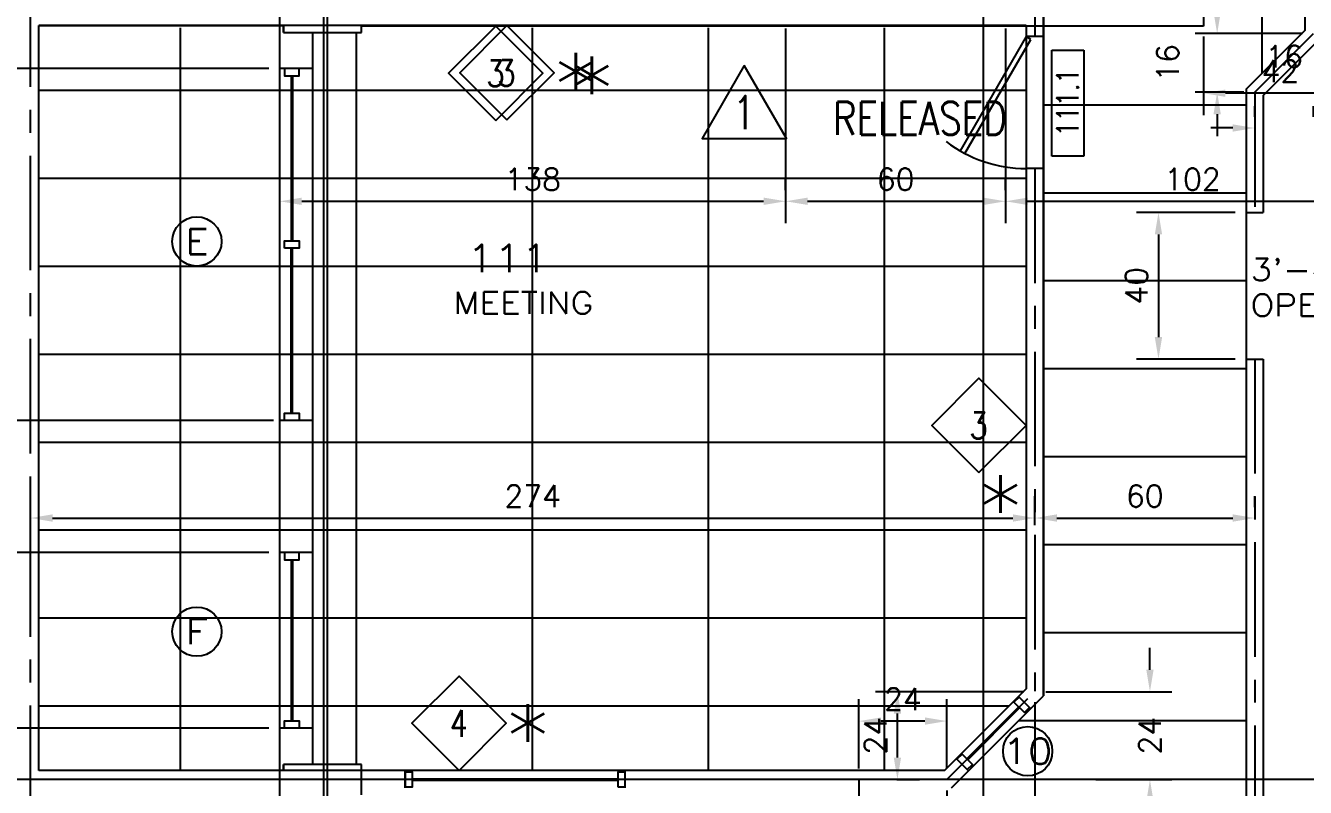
# Model space of a CAD drawing. Extents: x -289 to 2723, y -1587 to 303.
# Drawn here: x 268.6 to 617.7, y -845.9 to -638.1 of the extents above; entities that cross this region are included whole.
import ezdxf
from ezdxf.enums import TextEntityAlignment as Align

# ---------------------------------------------------------------- set-up
doc = ezdxf.new("R2010")
doc.units = 0
doc.header["$MEASUREMENT"] = 0
doc.linetypes.add('Wall Base$0$CENTER', pattern=[2, 1.25, -0.25, 0.25, -0.25])
doc.layers.get('0').update_dxf_attribs({"linetype": 'CONTINUOUS'})
doc.layers.get('DEFPOINTS').update_dxf_attribs({"linetype": 'CONTINUOUS'})
for name, color, linetype in [('Wall Base$0$1_Arch_Plan_Center', 134, 'Wall Base$0$CENTER'), ('Wall Base$0$1_Arch_Plan_Dim', 5, 'CONTINUOUS'), ('Wall Base$0$1_Arch_Plan_Door', 131, 'CONTINUOUS'), ('Wall Base$0$1_Arch_Plan_RoomTag', 9, 'CONTINUOUS'), ('Wall Base$0$1_Arch_Plan_Text1', 4, 'CONTINUOUS'), ('Wall Base$0$1_Arch_Plan_Wall', 7, 'CONTINUOUS'), ('Wall Base$0$1_Arch_Plan_Wall_Annot', 4, 'CONTINUOUS'), ('Wall Base$0$1_Arch_Plan_Wall_ColClad', 7, 'CONTINUOUS'), ('Wall Base$0$1_Arch_Plan_WinSec', 7, 'CONTINUOUS'), ('Wall Base$0$1_Arch_Reflected_Ceiling_Plan_Outline', 3, 'CONTINUOUS'), ('Wall Base$0$1_Arch_Reflected_Ceiling_Plan_Panel', 7, 'CONTINUOUS'), ('Wall Base$0$1_Arch_Reflected_Ceiling_Plan_Wall', 131, 'CONTINUOUS'), ('Wall Base$0$2_Arch_Plan_Dim', 5, 'CONTINUOUS'), ('Wall Base$0$2_Arch_Plan_Text1', 4, 'CONTINUOUS'), ('Wall Base$0$2_Arch_Plan_Wall', 7, 'CONTINUOUS'), ('Wall Base$0$2_Arch_Plan_Wall_Annot', 4, 'CONTINUOUS'), ('Wall Base$0$2_Arch_Plan_Wall_ColClad', 7, 'CONTINUOUS'), ('Wall Base$0$2_Arch_Plan_WinSec', 7, 'CONTINUOUS'), ('Wall Base$0$2_Arch_Reflected_Ceiling_Plan_Wall', 131, 'CONTINUOUS'), ('Wall Base$0$GRID', 131, 'CONTINUOUS'), ('Wall Base$0$TEXT', 4, 'CONTINUOUS')]:
    doc.layers.add(name, color=color, linetype=linetype)
doc.styles.add('Wall Base$0$ROMANS-115', font='romans.shx')
doc.styles.add('Wall Base$0$ROMANS-80', font='romans.shx', dxfattribs={"width": 0.8})
doc.styles.add('Wall Base$0$ROMANS80', font='romans.shx', dxfattribs={"width": 0.8})
doc.dimstyles.new('Wall Base$0$116-ROMANS-115-PS', dxfattribs={"dimscale": 96, "dimtxt": 0.0625, "dimasz": 0.0625, "dimexe": 0.0625, "dimexo": 0.03125, "dimgap": 0.03125, "dimtad": 1, "dimdec": 0, "dimlfac": 25.4, "dimrnd": 0.125, "dimzin": 1, "dimdsep": 46, "dimtxsty": 'Wall Base$0$ROMANS-115', "dimcen": 0.125, "dimclrd": 256, "dimclre": 256, "dimclrt": 256, "dimadec": 0, "dimazin": 0, "dimtfac": 1, "dimtdec": 0, "dimtofl": 0, "dimtmove": 2, "dimatfit": 0, "dimfxl": 1, "dimfrac": 2, "dimtolj": 1, "dimtzin": 0, "dimarcsym": 0})

# ---------------------------------------------------------------- blocks, each defined once
blk = doc.blocks.new('Wall Base$0$Door - Right Hung 36 in.')
blk.add_lwpolyline([(-0.75, -1.3), (0, 0), (-31.18, 18), (-31.93, 16.7)], close=True)
blk.add_arc((0, 0), 36, 142.6899, 180)
blk = doc.blocks.new('*D265')
at = {"layer": 'DEFPOINTS', "color": 0, "transparency": 16777216}
for p in [(543.93, -772.43), (269.93, -777.37), (543.93, -777.37)]:
    blk.add_point(p, dxfattribs=at)
at = {"layer": 'Wall Base$0$1_Arch_Plan_Dim', "lineweight": -2, "transparency": 16777216}
for p, q in [((269.93, -774.37), (269.93, -766.43)), ((543.93, -774.37), (543.93, -766.43)), ((275.93, -772.43), (537.93, -772.43))]:
    blk.add_line(p, q, dxfattribs=at)
at = {"layer": 'Wall Base$0$1_Arch_Plan_Dim', "transparency": 16777216}
for points in [[(275.93, -771.43), (275.93, -773.43), (269.93, -772.43)], [(537.93, -771.43), (537.93, -773.43), (543.93, -772.43)]]:
    blk.add_solid(points, dxfattribs=at)
at = {"layer": 'Wall Base$0$1_Arch_Plan_Dim', "transparency": 16777216, "insert": (406.93, -766.43), "char_height": 6, "attachment_point": 5, "style": 'Wall Base$0$ROMANS-115'}
blk.add_mtext('\\A1;274', dxfattribs=at)
blk = doc.blocks.new('*D266')
at = {"layer": 'DEFPOINTS', "color": 0, "transparency": 16777216}
for p in [(543.93, -772.43), (603.93, -772.43), (603.93, -772.43)]:
    blk.add_point(p, dxfattribs=at)
at = {"layer": 'Wall Base$0$1_Arch_Plan_Dim', "lineweight": -2, "transparency": 16777216}
for p, q in [((543.93, -769.43), (543.93, -766.43)), ((603.93, -769.43), (603.93, -766.43)), ((549.93, -772.43), (597.93, -772.43))]:
    blk.add_line(p, q, dxfattribs=at)
at = {"layer": 'Wall Base$0$1_Arch_Plan_Dim', "transparency": 16777216}
for points in [[(549.93, -771.43), (549.93, -773.43), (543.93, -772.43)], [(597.93, -771.43), (597.93, -773.43), (603.93, -772.43)]]:
    blk.add_solid(points, dxfattribs=at)
at = {"layer": 'Wall Base$0$1_Arch_Plan_Dim', "transparency": 16777216, "insert": (573.93, -766.43), "char_height": 6, "attachment_point": 5, "style": 'Wall Base$0$ROMANS-115'}
blk.add_mtext('\\A1;60', dxfattribs=at)
blk = doc.blocks.new('*D290')
at = {"layer": 'DEFPOINTS', "color": 0, "transparency": 16777216}
for p in [(601.55, -689.06), (577.65, -729.06), (601.55, -729.06)]:
    blk.add_point(p, dxfattribs=at)
at = {"layer": 'Wall Base$0$1_Arch_Plan_Dim', "lineweight": -2, "transparency": 16777216}
for p, q in [((598.55, -689.06), (571.65, -689.06)), ((577.65, -695.06), (577.65, -723.06)), ((598.55, -729.06), (571.65, -729.06))]:
    blk.add_line(p, q, dxfattribs=at)
at = {"layer": 'Wall Base$0$1_Arch_Plan_Dim', "transparency": 16777216}
for points in [[(576.65, -695.06), (578.65, -695.06), (577.65, -689.06)], [(576.65, -723.06), (578.65, -723.06), (577.65, -729.06)]]:
    blk.add_solid(points, dxfattribs=at)
at = {"layer": 'Wall Base$0$1_Arch_Plan_Dim', "transparency": 16777216, "insert": (571.65, -709.06), "char_height": 6, "attachment_point": 5, "rotation": 90, "style": 'Wall Base$0$ROMANS-115'}
blk.add_mtext('\\A1;40', dxfattribs=at)
blk = doc.blocks.new('*D294')
at = {"layer": 'DEFPOINTS', "color": 0, "transparency": 16777216}
for p in [(603.93, -666), (603.93, -666), (619.93, -666)]:
    blk.add_point(p, dxfattribs=at)
at = {"layer": 'Wall Base$0$1_Arch_Plan_Dim', "lineweight": -2, "transparency": 16777216}
for p, q in [((603.93, -663), (603.93, -660)), ((619.93, -663), (619.93, -660)), ((597.93, -666), (591.93, -666)), ((625.93, -666), (631.93, -666))]:
    blk.add_line(p, q, dxfattribs=at)
at = {"layer": 'Wall Base$0$1_Arch_Plan_Dim', "transparency": 16777216}
for points in [[(597.93, -665), (597.93, -667), (603.93, -666)], [(625.93, -665), (625.93, -667), (619.93, -666)]]:
    blk.add_solid(points, dxfattribs=at)
at = {"layer": 'Wall Base$0$1_Arch_Plan_Dim', "transparency": 16777216, "insert": (611.93, -646.5), "char_height": 6, "attachment_point": 5, "style": 'Wall Base$0$ROMANS-115'}
blk.add_mtext('\\A1;16', dxfattribs=at)
blk = doc.blocks.new('*D295')
at = {"layer": 'DEFPOINTS', "color": 0, "transparency": 16777216}
for p in [(593.67, -640.24), (619.93, -640.24), (603.93, -656.24)]:
    blk.add_point(p, dxfattribs=at)
at = {"layer": 'Wall Base$0$1_Arch_Plan_Dim', "lineweight": -2, "transparency": 16777216}
for p, q in [((593.67, -634.24), (593.67, -628.24)), ((616.93, -640.24), (587.67, -640.24)), ((600.93, -656.24), (587.67, -656.24)), ((593.67, -662.24), (593.67, -668.24))]:
    blk.add_line(p, q, dxfattribs=at)
at = {"layer": 'Wall Base$0$1_Arch_Plan_Dim', "transparency": 16777216}
for points in [[(592.67, -634.24), (594.67, -634.24), (593.67, -640.24)], [(592.67, -662.24), (594.67, -662.24), (593.67, -656.24)]]:
    blk.add_solid(points, dxfattribs=at)
at = {"layer": 'Wall Base$0$1_Arch_Plan_Dim', "transparency": 16777216, "insert": (580.17, -648.24), "char_height": 6, "attachment_point": 5, "rotation": 90, "style": 'Wall Base$0$ROMANS-115'}
blk.add_mtext('\\A1;16', dxfattribs=at)
blk = doc.blocks.new('*D299')
at = {"layer": 'DEFPOINTS', "color": 0, "transparency": 16777216}
for p in [(543.93, -819.81), (575.33, -819.81), (557.55, -843.81)]:
    blk.add_point(p, dxfattribs=at)
at = {"layer": 'Wall Base$0$1_Arch_Plan_Dim', "lineweight": -2, "transparency": 16777216}
for p, q in [((575.33, -813.81), (575.33, -807.81)), ((546.93, -819.81), (581.33, -819.81)), ((560.55, -843.81), (581.33, -843.81)), ((575.33, -849.81), (575.33, -855.81))]:
    blk.add_line(p, q, dxfattribs=at)
at = {"layer": 'Wall Base$0$1_Arch_Plan_Dim', "transparency": 16777216}
for points in [[(574.33, -813.81), (576.33, -813.81), (575.33, -819.81)], [(574.33, -849.81), (576.33, -849.81), (575.33, -843.81)]]:
    blk.add_solid(points, dxfattribs=at)
at = {"layer": 'Wall Base$0$1_Arch_Plan_Dim', "transparency": 16777216, "insert": (575.33, -831.81), "char_height": 6, "attachment_point": 5, "rotation": 90, "style": 'Wall Base$0$ROMANS-115'}
blk.add_mtext('\\A1;24', dxfattribs=at)
blk = doc.blocks.new('*D300')
at = {"layer": 'DEFPOINTS', "color": 0, "transparency": 16777216}
for p in [(506.43, -819.81), (543.93, -819.81), (503.25, -843.81)]:
    blk.add_point(p, dxfattribs=at)
at = {"layer": 'Wall Base$0$1_Arch_Plan_Dim', "lineweight": -2, "transparency": 16777216}
for p, q in [((540.93, -819.81), (500.43, -819.81)), ((506.43, -837.81), (506.43, -825.81)), ((506.25, -843.81), (512.43, -843.81))]:
    blk.add_line(p, q, dxfattribs=at)
at = {"layer": 'Wall Base$0$1_Arch_Plan_Dim', "transparency": 16777216}
for points in [[(505.43, -825.81), (507.43, -825.81), (506.43, -819.81)], [(505.43, -837.81), (507.43, -837.81), (506.43, -843.81)]]:
    blk.add_solid(points, dxfattribs=at)
at = {"layer": 'Wall Base$0$1_Arch_Plan_Dim', "transparency": 16777216, "insert": (500.43, -831.81), "char_height": 6, "attachment_point": 5, "rotation": 90, "style": 'Wall Base$0$ROMANS-115'}
blk.add_mtext('\\A1;24', dxfattribs=at)
blk = doc.blocks.new('*D336')
at = {"layer": 'DEFPOINTS', "color": 0, "transparency": 16777216}
for p in [(543.93, -819.68), (603.93, -849.73), (603.93, -876.64)]:
    blk.add_point(p, dxfattribs=at)
at = {"layer": 'Wall Base$0$1_Arch_Plan_Dim', "lineweight": -2, "transparency": 16777216}
for p, q in [((543.93, -822.68), (543.93, -882.64)), ((603.93, -852.73), (603.93, -882.64)), ((549.93, -876.64), (597.93, -876.64))]:
    blk.add_line(p, q, dxfattribs=at)
at = {"layer": 'Wall Base$0$1_Arch_Plan_Dim', "transparency": 16777216}
for points in [[(549.93, -875.64), (549.93, -877.64), (543.93, -876.64)], [(597.93, -875.64), (597.93, -877.64), (603.93, -876.64)]]:
    blk.add_solid(points, dxfattribs=at)
at = {"layer": 'Wall Base$0$1_Arch_Plan_Dim', "transparency": 16777216, "insert": (573.93, -870.64), "char_height": 6, "attachment_point": 5, "style": 'Wall Base$0$ROMANS-115'}
blk.add_mtext('\\A1;60', dxfattribs=at)
blk = doc.blocks.new('*D337')
at = {"layer": 'DEFPOINTS', "color": 0, "transparency": 16777216}
for p in [(519.93, -843.81), (519.93, -876.64), (543.93, -876.64)]:
    blk.add_point(p, dxfattribs=at)
at = {"layer": 'Wall Base$0$1_Arch_Plan_Dim', "lineweight": -2, "transparency": 16777216}
for p, q in [((519.93, -846.81), (519.93, -882.64)), ((543.93, -873.64), (543.93, -870.64)), ((513.93, -876.64), (507.93, -876.64)), ((549.93, -876.64), (555.93, -876.64))]:
    blk.add_line(p, q, dxfattribs=at)
at = {"layer": 'Wall Base$0$1_Arch_Plan_Dim', "transparency": 16777216}
for points in [[(513.93, -875.64), (513.93, -877.64), (519.93, -876.64)], [(549.93, -875.64), (549.93, -877.64), (543.93, -876.64)]]:
    blk.add_solid(points, dxfattribs=at)
at = {"layer": 'Wall Base$0$1_Arch_Plan_Dim', "transparency": 16777216, "insert": (531.93, -876.64), "char_height": 6, "attachment_point": 5, "style": 'Wall Base$0$ROMANS-115'}
blk.add_mtext('\\A1;24', dxfattribs=at)
blk = doc.blocks.new('*D338')
at = {"layer": 'DEFPOINTS', "color": 0, "transparency": 16777216}
for p in [(495.93, -827.84), (495.93, -843.81), (519.93, -843.81)]:
    blk.add_point(p, dxfattribs=at)
at = {"layer": 'Wall Base$0$1_Arch_Plan_Dim', "lineweight": -2, "transparency": 16777216}
for p, q in [((495.93, -840.81), (495.93, -821.84)), ((519.93, -840.81), (519.93, -821.84)), ((513.93, -827.84), (501.93, -827.84))]:
    blk.add_line(p, q, dxfattribs=at)
at = {"layer": 'Wall Base$0$1_Arch_Plan_Dim', "transparency": 16777216}
for points in [[(501.93, -826.84), (501.93, -828.84), (495.93, -827.84)], [(513.93, -826.84), (513.93, -828.84), (519.93, -827.84)]]:
    blk.add_solid(points, dxfattribs=at)
at = {"layer": 'Wall Base$0$1_Arch_Plan_Dim', "transparency": 16777216, "insert": (507.93, -821.84), "char_height": 6, "attachment_point": 5, "style": 'Wall Base$0$ROMANS-115'}
blk.add_mtext('\\A1;24', dxfattribs=at)
blk = doc.blocks.new('*D367')
at = {"layer": 'DEFPOINTS', "color": 0, "transparency": 16777216}
for p in [(475.93, -635.81), (475.93, -686), (337.93, -689.49)]:
    blk.add_point(p, dxfattribs=at)
at = {"layer": 'Wall Base$0$2_Arch_Plan_Dim', "lineweight": -2, "transparency": 16777216}
for p, q in [((475.93, -638.81), (475.93, -692)), ((337.93, -686.49), (337.93, -680)), ((343.93, -686), (469.93, -686))]:
    blk.add_line(p, q, dxfattribs=at)
at = {"layer": 'Wall Base$0$2_Arch_Plan_Dim', "transparency": 16777216}
for points in [[(343.93, -685), (343.93, -687), (337.93, -686)], [(469.93, -685), (469.93, -687), (475.93, -686)]]:
    blk.add_solid(points, dxfattribs=at)
at = {"layer": 'Wall Base$0$2_Arch_Plan_Dim', "transparency": 16777216, "insert": (406.93, -680), "char_height": 6, "attachment_point": 5, "style": 'Wall Base$0$ROMANS-115'}
blk.add_mtext('\\A1;138', dxfattribs=at)
blk = doc.blocks.new('*D368')
at = {"layer": 'DEFPOINTS', "color": 0, "transparency": 16777216}
for p in [(212.99, -635.81), (212.99, -923.81), (337.93, -923.81)]:
    blk.add_point(p, dxfattribs=at)
at = {"layer": 'Wall Base$0$2_Arch_Plan_Dim', "lineweight": -2, "transparency": 16777216}
for p, q in [((215.99, -635.81), (218.99, -635.81)), ((212.99, -641.81), (212.99, -917.81)), ((334.93, -923.81), (206.99, -923.81))]:
    blk.add_line(p, q, dxfattribs=at)
at = {"layer": 'Wall Base$0$2_Arch_Plan_Dim', "transparency": 16777216}
for points in [[(211.99, -641.81), (213.99, -641.81), (212.99, -635.81)], [(211.99, -917.81), (213.99, -917.81), (212.99, -923.81)]]:
    blk.add_solid(points, dxfattribs=at)
at = {"layer": 'Wall Base$0$2_Arch_Plan_Dim', "transparency": 16777216, "insert": (206.99, -779.81), "char_height": 6, "attachment_point": 5, "rotation": 90, "style": 'Wall Base$0$ROMANS-115'}
blk.add_mtext('\\A1;288', dxfattribs=at)
blk = doc.blocks.new('*D389')
at = {"layer": 'DEFPOINTS', "color": 0, "transparency": 16777216}
for p in [(589.93, -638.06), (631.93, -638.18), (589.93, -656.5)]:
    blk.add_point(p, dxfattribs=at)
at = {"layer": 'Wall Base$0$2_Arch_Plan_Dim', "lineweight": -2, "transparency": 16777216}
for p, q in [((589.93, -641.06), (589.93, -662.5)), ((631.93, -641.18), (631.93, -662.5)), ((625.93, -656.5), (595.93, -656.5))]:
    blk.add_line(p, q, dxfattribs=at)
at = {"layer": 'Wall Base$0$2_Arch_Plan_Dim', "transparency": 16777216}
for points in [[(595.93, -655.5), (595.93, -657.5), (589.93, -656.5)], [(625.93, -655.5), (625.93, -657.5), (631.93, -656.5)]]:
    blk.add_solid(points, dxfattribs=at)
at = {"layer": 'Wall Base$0$2_Arch_Plan_Dim', "transparency": 16777216, "insert": (610.93, -650.5), "char_height": 6, "attachment_point": 5, "style": 'Wall Base$0$ROMANS-115'}
blk.add_mtext('\\A1;42', dxfattribs=at)
blk = doc.blocks.new('*D395')
at = {"layer": 'DEFPOINTS', "color": 0, "transparency": 16777216}
for p in [(535.93, -635.81), (475.93, -686), (535.93, -686)]:
    blk.add_point(p, dxfattribs=at)
at = {"layer": 'Wall Base$0$2_Arch_Plan_Dim', "lineweight": -2, "transparency": 16777216}
for p, q in [((535.93, -638.81), (535.93, -692)), ((475.93, -683), (475.93, -680)), ((481.93, -686), (529.93, -686))]:
    blk.add_line(p, q, dxfattribs=at)
at = {"layer": 'Wall Base$0$2_Arch_Plan_Dim', "transparency": 16777216}
for points in [[(481.93, -685), (481.93, -687), (475.93, -686)], [(529.93, -685), (529.93, -687), (535.93, -686)]]:
    blk.add_solid(points, dxfattribs=at)
at = {"layer": 'Wall Base$0$2_Arch_Plan_Dim', "transparency": 16777216, "insert": (505.93, -680), "char_height": 6, "attachment_point": 5, "style": 'Wall Base$0$ROMANS-115'}
blk.add_mtext('\\A1;60', dxfattribs=at)
blk = doc.blocks.new('*D396')
at = {"layer": 'DEFPOINTS', "color": 0, "transparency": 16777216}
for p in [(535.93, -686), (637.93, -686), (637.93, -686)]:
    blk.add_point(p, dxfattribs=at)
at = {"layer": 'Wall Base$0$2_Arch_Plan_Dim', "lineweight": -2, "transparency": 16777216}
for p, q in [((535.93, -683), (535.93, -680)), ((637.93, -683), (637.93, -680)), ((541.93, -686), (631.93, -686))]:
    blk.add_line(p, q, dxfattribs=at)
at = {"layer": 'Wall Base$0$2_Arch_Plan_Dim', "transparency": 16777216}
for points in [[(541.93, -685), (541.93, -687), (535.93, -686)], [(631.93, -685), (631.93, -687), (637.93, -686)]]:
    blk.add_solid(points, dxfattribs=at)
at = {"layer": 'Wall Base$0$2_Arch_Plan_Dim', "transparency": 16777216, "insert": (586.93, -680), "char_height": 6, "attachment_point": 5, "style": 'Wall Base$0$ROMANS-115'}
blk.add_mtext('\\A1;102', dxfattribs=at)
blk = doc.blocks.new('*D419')
at = {"layer": 'DEFPOINTS', "color": 0, "transparency": 16777216}
for p in [(337.93, -649.81), (257.06, -745.81), (339.18, -745.81)]:
    blk.add_point(p, dxfattribs=at)
at = {"layer": 'Wall Base$0$2_Arch_Plan_Dim', "lineweight": -2, "transparency": 16777216}
for p, q in [((334.93, -649.81), (251.06, -649.81)), ((257.06, -655.81), (257.06, -739.81)), ((336.18, -745.81), (251.06, -745.81))]:
    blk.add_line(p, q, dxfattribs=at)
at = {"layer": 'Wall Base$0$2_Arch_Plan_Dim', "transparency": 16777216}
for points in [[(256.06, -655.81), (258.06, -655.81), (257.06, -649.81)], [(256.06, -739.81), (258.06, -739.81), (257.06, -745.81)]]:
    blk.add_solid(points, dxfattribs=at)
at = {"layer": 'Wall Base$0$2_Arch_Plan_Dim', "transparency": 16777216, "insert": (251.06, -697.81), "char_height": 6, "attachment_point": 5, "rotation": 90, "style": 'Wall Base$0$ROMANS-115'}
blk.add_mtext('\\A1;96', dxfattribs=at)
blk = doc.blocks.new('*D421')
at = {"layer": 'DEFPOINTS', "color": 0, "transparency": 16777216}
for p in [(337.93, -781.81), (257.06, -829.81), (337.93, -829.81)]:
    blk.add_point(p, dxfattribs=at)
at = {"layer": 'Wall Base$0$2_Arch_Plan_Dim', "lineweight": -2, "transparency": 16777216}
for p, q in [((334.93, -781.81), (251.06, -781.81)), ((257.06, -787.81), (257.06, -823.81)), ((334.93, -829.81), (251.06, -829.81))]:
    blk.add_line(p, q, dxfattribs=at)
at = {"layer": 'Wall Base$0$2_Arch_Plan_Dim', "transparency": 16777216}
for points in [[(256.06, -787.81), (258.06, -787.81), (257.06, -781.81)], [(256.06, -823.81), (258.06, -823.81), (257.06, -829.81)]]:
    blk.add_solid(points, dxfattribs=at)
at = {"layer": 'Wall Base$0$2_Arch_Plan_Dim', "transparency": 16777216, "insert": (251.06, -805.81), "char_height": 6, "attachment_point": 5, "rotation": 90, "style": 'Wall Base$0$ROMANS-115'}
blk.add_mtext('\\A1;48', dxfattribs=at)
blk = doc.blocks.new('Wall Base$0$Wall Number')
at = {"color": 5}
blk.add_lwpolyline([(-21.45, -21.45), (0, 0), (-21.45, 21.45), (-42.89, 0)], close=True, dxfattribs=at)
at = {"style": 'Wall Base$0$ROMANS80', "width": 0.8}
blk.add_attdef('WALL', text='', height=12, dxfattribs=at).set_placement((-21.62, -0.08), align=Align.MIDDLE)
blk = doc.blocks.new('Wall Base$0$Window')
blk.add_circle((0.4356, 0.3589), 0.0609)
at = {"style": 'Wall Base$0$ROMANS-80', "width": 1.15}
blk.add_attdef('WINDOW', text='', height=0.0625, dxfattribs=at).set_placement((0.4356, 0.3589), align=Align.MIDDLE)
blk = doc.blocks.new('Wall Base$0$DOOR2')
for p, q in [((0, 13.18), (43.28, 13.18)), ((0, 0), (0, 13.18)), ((43.28, 13.18), (43.28, 0)), ((43.28, 0), (0, 0))]:
    blk.add_line(p, q)
at = {"style": 'Wall Base$0$ROMANS80', "width": 0.8}
blk.add_attdef('DOOR', text='', height=9, dxfattribs=at).set_placement((21.91, 6.68), align=Align.MIDDLE)
blk = doc.blocks.new('Wall Base$0$Rev')
blk.add_lwpolyline([(1.2429, 0.2404), (1.0835, -0.0358), (1.4023, -0.0358)], close=True)
at = {"style": 'Wall Base$0$ROMANS-80', "width": 0.8}
blk.add_attdef('REV', text='', height=0.125, dxfattribs=at).set_placement((1.2423, 0.0621), align=Align.MIDDLE)
for p in [(1.5785, -0.0596), (4.4944, -0.0596)]:
    blk.add_attdef('REV', text='', height=0.125, dxfattribs=at).set_placement(p, align=Align.BOTTOM_LEFT)

msp = doc.modelspace()

# ---------------------------------------------------------------- linework, layer by layer
at = {"layer": 'Wall Base$0$1_Arch_Plan_Center', "ltscale": 25}
for p, q in [((269.9294, -1004.8085), (269.9294, -371.8085)), ((543.9294, -533.8085), (543.9294, -641.1835)), ((603.9294, -656.2404), (619.9294, -640.2404)), ((603.9294, -656.2404), (603.9294, -689.0585)), ((543.9294, -677.0585), (543.9294, -819.6835)), ((603.9294, -729.0585), (603.9294, -1030.8247)), ((519.9294, -843.8085), (543.9294, -819.8085)), ((518.9974, -843.8085), (269.9294, -843.8085)), ((495.9294, -843.8085), (495.9294, -849.0585))]:
    msp.add_line(p, q, dxfattribs=at)
at = {"layer": 'Wall Base$0$1_Arch_Plan_Wall'}
for p, q in [((617.5544, -466.8247), (617.5544, -639.4335)), ((546.3044, -531.5585), (546.3044, -641.1835)), ((541.5544, -638.0585), (272.1794, -638.0585)), ((272.1794, -841.3085), (272.1794, -638.0585)), ((541.5544, -638.0585), (541.5544, -641.0585)), ((546.3044, -641.0585), (541.5544, -641.0585)), ((601.5544, -655.4335), (617.5544, -639.4335)), ((606.1794, -657.1724), (622.3044, -641.0474)), ((601.5544, -655.4335), (601.5544, -689.0585)), ((606.1794, -657.1724), (606.1794, -689.0585)), ((546.3044, -677.0585), (541.5544, -677.0585)), ((541.5544, -677.1835), (541.5544, -819.0015)), ((546.3044, -677.0585), (546.3044, -820.969)), ((601.5544, -689.0585), (606.1794, -689.0585)), ((601.5544, -729.0585), (601.5544, -1031.8085)), ((601.5544, -729.0585), (606.1794, -729.0585)), ((606.1794, -729.0585), (606.1794, -1029.8927)), ((519.2474, -841.3085), (541.5544, -819.0015)), ((521.2149, -846.0585), (546.3044, -820.969)), ((539.4664, -821.0894), (542.8252, -824.4482)), ((519.2474, -841.3085), (272.1794, -841.3085)), ((372.123, -846.0585), (372.123, -841.3085)), ((432.123, -846.0585), (432.123, -841.3085)), ((522.4959, -838.06), (525.8546, -841.4187))]:
    msp.add_line(p, q, dxfattribs=at)
at = {"layer": 'Wall Base$0$1_Arch_Plan_Wall_ColClad'}
for p, q in [((338.9294, -639.9335), (338.9294, -638.0585)), ((360.1794, -639.9335), (360.1794, -638.0585)), ((338.9294, -639.9335), (360.1794, -639.9335)), ((360.1794, -839.6835), (338.9294, -839.6835)), ((338.9294, -841.3085), (338.9294, -839.6835)), ((360.1794, -841.3085), (360.1794, -839.6835))]:
    msp.add_line(p, q, dxfattribs=at)
at = {"layer": 'Wall Base$0$1_Arch_Plan_WinSec'}
for p, q in [((525.3685, -838.1042), (539.5106, -823.962)), ((525.6337, -838.3693), (539.7758, -824.2272)), ((374.123, -843.621), (430.123, -843.621)), ((374.123, -843.996), (430.123, -843.996))]:
    msp.add_line(p, q, dxfattribs=at)
for points in [[(541.0574, -825.5088), (542.4716, -824.0946), (539.6432, -821.2662), (538.229, -822.6804)], [(525.5011, -841.0652), (526.9153, -839.651), (524.0869, -836.8225), (522.6726, -838.2368)], [(372.123, -845.8085), (374.123, -845.8085), (374.123, -841.8085), (372.123, -841.8085)], [(430.123, -845.8085), (432.123, -845.8085), (432.123, -841.8085), (430.123, -841.8085)]]:
    msp.add_lwpolyline(points, close=True, dxfattribs=at)
at = {"layer": 'Wall Base$0$1_Arch_Reflected_Ceiling_Plan_Outline'}
for p, q in [((617.5544, -467.746), (617.5544, -639.4335)), ((546.3044, -820.969), (546.3044, -531.5585)), ((272.1794, -638.0585), (338.9294, -638.0585)), ((272.1794, -841.3085), (272.1794, -638.0585)), ((338.9294, -638.0585), (338.9294, -639.9335)), ((360.1794, -639.9335), (360.1794, -638.0585)), ((360.1794, -638.0585), (541.5544, -638.0585)), ((541.5544, -638.0585), (541.5544, -819.0015)), ((338.9294, -639.9335), (360.1794, -639.9335)), ((617.5544, -639.4335), (601.5544, -655.4335)), ((601.5544, -655.4335), (601.5544, -1031.8085)), ((541.5544, -819.0015), (519.2474, -841.3085)), ((521.2149, -846.0585), (546.3044, -820.969)), ((338.9294, -841.3085), (272.1794, -841.3085)), ((360.1794, -839.6835), (338.9294, -839.6835)), ((338.9294, -839.6835), (338.9294, -841.3085)), ((360.1794, -841.3085), (360.1794, -839.6835)), ((519.2474, -841.3085), (360.1794, -841.3085))]:
    msp.add_line(p, q, dxfattribs=at)
at = {"layer": 'Wall Base$0$1_Arch_Reflected_Ceiling_Plan_Panel'}
for p, q in [((605.9294, -651.0585), (605.9294, -326.0585)), ((310.8669, -841.3085), (310.8669, -638.6259)), ((406.8669, -841.3085), (406.8669, -638.6259)), ((454.8669, -841.3085), (454.8669, -638.6259)), ((502.8669, -841.3085), (502.8669, -638.6259)), ((358.8669, -839.6835), (358.8669, -639.9335)), ((272.1794, -655.6835), (541.5544, -655.6835)), ((601.5544, -659.746), (546.3044, -659.746)), ((272.1794, -679.6835), (541.5544, -679.6835)), ((601.5544, -683.746), (546.3044, -683.746)), ((601.5544, -689.0585), (601.5544, -749.0585)), ((272.1794, -703.6835), (541.5544, -703.6835)), ((601.5544, -707.746), (546.3044, -707.746)), ((272.1794, -727.6835), (541.5544, -727.6835)), ((601.5544, -731.746), (546.3044, -731.746)), ((272.1794, -751.6835), (541.5544, -751.6835)), ((601.5544, -755.746), (546.3044, -755.746)), ((272.1794, -775.6835), (541.5544, -775.6835)), ((601.5544, -779.746), (546.3044, -779.746)), ((272.1794, -799.6835), (541.5544, -799.6835)), ((601.5544, -803.746), (546.3044, -803.746)), ((272.1794, -823.6835), (536.8724, -823.6835)), ((601.5544, -827.746), (539.5274, -827.746))]:
    msp.add_line(p, q, dxfattribs=at)
at = {"layer": 'Wall Base$0$1_Arch_Reflected_Ceiling_Plan_Wall'}
for p, q in [((617.5544, -466.8247), (617.5544, -639.4335)), ((546.3044, -531.5585), (546.3044, -641.1835)), ((272.1794, -841.3085), (272.1794, -638.0585)), ((338.9294, -638.0585), (272.1794, -638.0585)), ((541.5544, -638.0585), (360.1794, -638.0585)), ((541.5544, -638.0585), (541.5544, -819.0015)), ((546.3044, -641.1835), (546.3044, -820.969)), ((601.5544, -655.4335), (617.5544, -639.4335)), ((606.1794, -657.1724), (622.3044, -641.0474)), ((601.5544, -655.4335), (601.5544, -689.0585)), ((606.1794, -657.1724), (606.1794, -689.0585)), ((601.5544, -689.0585), (606.1794, -689.0585)), ((601.5544, -729.0585), (601.5544, -1031.8085)), ((601.5544, -729.0585), (606.1794, -729.0585)), ((606.1794, -729.0585), (606.1794, -1029.8927)), ((519.2474, -841.3085), (541.5544, -819.0015)), ((521.2149, -846.0585), (546.3044, -820.969)), ((338.9294, -841.3085), (272.1794, -841.3085)), ((519.2474, -841.3085), (360.1794, -841.3085))]:
    msp.add_line(p, q, dxfattribs=at)
at = {"layer": 'Wall Base$0$2_Arch_Plan_Wall'}
for p, q in [((337.9294, -1067.8085), (337.9294, 12.1915)), ((589.9294, -638.1835), (360.1794, -638.1835)), ((346.9294, -839.6835), (346.9294, -639.9335)), ((346.9294, -649.8085), (337.9294, -649.8085)), ((346.9294, -745.8085), (337.9294, -745.8085)), ((346.9294, -781.8085), (337.9294, -781.8085)), ((346.9294, -829.8085), (337.9294, -829.8085))]:
    msp.add_line(p, q, dxfattribs=at)
at = {"layer": 'Wall Base$0$2_Arch_Plan_Wall_ColClad'}
for p, q in [((360.1794, -639.9335), (360.1794, -638.1835)), ((346.9294, -639.9335), (360.1794, -639.9335)), ((360.1794, -839.6835), (346.9294, -839.6835)), ((360.1794, -847.9335), (360.1794, -839.6835))]:
    msp.add_line(p, q, dxfattribs=at)
at = {"layer": 'Wall Base$0$2_Arch_Plan_WinSec'}
for p, q in [((340.9919, -651.8085), (340.9919, -696.8085)), ((341.3669, -651.8085), (341.3669, -696.8085)), ((340.9919, -743.8085), (340.9919, -698.8085)), ((341.3669, -743.8085), (341.3669, -698.8085)), ((340.9919, -783.8085), (340.9919, -827.8085)), ((341.3669, -783.8085), (341.3669, -827.8085))]:
    msp.add_line(p, q, dxfattribs=at)
for points in [[(339.1794, -649.8085), (339.1794, -651.8085), (343.1794, -651.8085), (343.1794, -649.8085)], [(339.1794, -649.8085), (339.1794, -651.8085), (343.1794, -651.8085), (343.1794, -649.8085)], [(339.1794, -698.8085), (339.1794, -696.8085), (343.1794, -696.8085), (343.1794, -698.8085)], [(339.1794, -698.8085), (339.1794, -696.8085), (343.1794, -696.8085), (343.1794, -698.8085)], [(339.1794, -745.8085), (339.1794, -743.8085), (343.1794, -743.8085), (343.1794, -745.8085)], [(339.1794, -745.8085), (339.1794, -743.8085), (343.1794, -743.8085), (343.1794, -745.8085)], [(339.1794, -781.8085), (339.1794, -783.8085), (343.1794, -783.8085), (343.1794, -781.8085)], [(339.1794, -781.8085), (339.1794, -783.8085), (343.1794, -783.8085), (343.1794, -781.8085)], [(339.1794, -829.8085), (339.1794, -827.8085), (343.1794, -827.8085), (343.1794, -829.8085)]]:
    msp.add_lwpolyline(points, close=True, dxfattribs=at)
at = {"layer": 'Wall Base$0$2_Arch_Reflected_Ceiling_Plan_Wall'}
for p, q in [((337.9294, -1067.8085), (337.9294, 12.1915)), ((589.9294, -633.4335), (589.9294, -638.1835)), ((589.9294, -638.1835), (360.1794, -638.1835)), ((346.9294, -839.6835), (346.9294, -639.9335))]:
    msp.add_line(p, q, dxfattribs=at)
at = {"layer": 'Wall Base$0$GRID'}
for p, q in [((337.9294, -1175.8085), (337.9294, 252.7076)), ((337.9294, -1163.8085), (337.9294, 252.7076)), ((349.9294, -1163.8085), (349.9294, 252.7076)), ((350.9294, -1175.8085), (350.9294, 252.7076)), ((529.9294, -1175.8085), (529.9294, 252.7076)), ((529.9294, -1175.8085), (529.9294, 252.7076)), ((2723.2663, -843.8085), (-270.2703, -843.8085))]:
    msp.add_line(p, q, dxfattribs=at)

# ---------------------------------------------------------------- block references
at = {"layer": 'Wall Base$0$1_Arch_Plan_Door', "rotation": 90}
msp.add_blockref('Wall Base$0$Door - Right Hung 36 in.', (541.5544, -641.0585), dxfattribs=at)
at = {"layer": 'Wall Base$0$1_Arch_Plan_Text1', "xscale": 0.667919999863443, "yscale": 0.667919999863443, "zscale": 0.667919999863443, "rotation": 90}
msp.add_blockref('Wall Base$0$DOOR2', (557.3181, -673.6804), dxfattribs=at).add_auto_attribs({'DOOR': '111.1'})
at = {"layer": 'Wall Base$0$1_Arch_Plan_Text1', "xscale": 110.3999999774585, "yscale": 110.3999999774585, "zscale": 110.3999999774585}
msp.add_blockref('Wall Base$0$Window', (493.8814, -875.6949), dxfattribs=at).add_auto_attribs({'WINDOW': '10'})
at = {"layer": 'Wall Base$0$1_Arch_Plan_Wall_Annot', "xscale": 0.5999999998775251, "yscale": 0.5999999998775251, "zscale": 0.5999999998775251}
for p, values in [((412.7551, -650.9266), {'WALL': '3'}), ((541.5544, -747.1364), {'WALL': '3'}), ((399.7068, -828.4403), {'WALL': '4'})]:
    msp.add_blockref('Wall Base$0$Wall Number', p, dxfattribs=at).add_auto_attribs(values)
at = {"layer": 'Wall Base$0$2_Arch_Plan_Text1', "xscale": 110.3999999774618, "yscale": 110.3999999774618, "zscale": 110.3999999774618}
for p, values in [((267.202, -736.5771), {'WINDOW': 'E'}), ((267.202, -843.0521), {'WINDOW': 'F'})]:
    msp.add_blockref('Wall Base$0$Window', p, dxfattribs=at).add_auto_attribs(values)
at = {"layer": 'Wall Base$0$2_Arch_Plan_Wall_Annot', "xscale": 0.5999999998741995, "yscale": 0.5999999998741995, "zscale": 0.5999999998741995}
msp.add_blockref('Wall Base$0$Wall Number', (409.7253, -651.0516), dxfattribs=at).add_auto_attribs({'WALL': '3'})
at = {"layer": 'Wall Base$0$TEXT'}
ref = msp.add_blockref('Wall Base$0$Rev', (375.1657, -666.2643), dxfattribs=dict(at, xscale=71.99999998529913, yscale=71.99999998529913, zscale=71.99999998529913))
ref.add_attrib('REV', '1', dxfattribs={"layer": '0', "height": 9, "style": 'Wall Base$0$ROMANS-80', "width": 0.8}).set_placement((464.6137, -661.7967), align=Align.MIDDLE)
ref.add_attrib('REV', 'RELEASED', dxfattribs={"layer": '0', "height": 9, "style": 'Wall Base$0$ROMANS-80', "width": 0.8}).set_placement((488.8171, -670.5565), align=Align.BOTTOM_LEFT)
ref.add_attrib('REV', '00/00/00', dxfattribs={"layer": '0', "height": 9, "style": 'Wall Base$0$ROMANS-80', "width": 0.8}).set_placement((698.7639, -670.5565), align=Align.BOTTOM_LEFT)

# ---------------------------------------------------------------- texts
at = {"layer": 'Wall Base$0$1_Arch_Plan_RoomTag', "style": 'Wall Base$0$ROMANS-115', "width": 1.15}
for s, height, p in [('111', 7.5, (389.0005, -705.3365)), ('MEETING', 6, (385.3198, -716.7333))]:
    msp.add_text(s, height=height, dxfattribs=at).set_placement(p)
at = {"layer": 'Wall Base$0$1_Arch_Plan_Text1', "style": 'Wall Base$0$ROMANS-115', "width": 1.15}
for s, p in [('3\'-4"x7\'-2"', (602.7545, -707.6546)), ('OPENING', (602.7545, -717.3689))]:
    msp.add_text(s, height=6, dxfattribs=at).set_placement(p)
at = {"layer": 'Wall Base$0$1_Arch_Plan_Wall_Annot', "style": 'Wall Base$0$ROMANS-115', "width": 1.15}
for p in [(415.9617, -664.485), (527.4384, -778.7674), (398.5069, -841.2327)]:
    msp.add_text('*', height=18, dxfattribs=at).set_placement(p)
at = {"layer": 'Wall Base$0$2_Arch_Plan_Wall_Annot', "style": 'Wall Base$0$ROMANS-115', "width": 1.15}
msp.add_text('*', height=18, dxfattribs=at).set_placement((411.5765, -663.4532))

# ---------------------------------------------------------------- dimensions: what is measured, and where the dimension line sits
at = {"layer": 'Wall Base$0$1_Arch_Plan_Dim'}
for base, p1, p2, picture, middle in [((593.6709, -640.2404), (603.9294, -656.2404), (619.9294, -640.2404), '*D295', (580.1709, -648.2404)), ((577.6503, -729.0585), (601.5544, -689.0585), (601.5544, -729.0585), '*D290', (571.6503, -709.0585)), ((506.4338, -819.8085), (503.249, -843.8085), (543.9294, -819.8085), '*D300', (500.4338, -831.8085))]:
    dim = msp.add_linear_dim(base=base, p1=p1, p2=p2, angle=90, dimstyle='Wall Base$0$116-ROMANS-115-PS', override={"dimdec": 0, "dimlfac": -192, "dimrnd": 0, "dimpost": '\\X', "dimtdec": 6}, dxfattribs=at)
    dim.commit()
    dim.dimension.update_dxf_attribs({"geometry": picture, "text_midpoint": middle})
for base, p1, p2, picture, middle in [((603.9294, -665.9962), (619.9294, -665.9962), (603.9294, -665.9962), '*D294', (611.9294, -646.4962)), ((543.9294, -772.4312), (269.9294, -777.3691), (543.9294, -777.3691), '*D265', (406.9294, -766.4312)), ((603.9294, -772.4312), (543.9294, -772.4312), (603.9294, -772.4312), '*D266', (573.9294, -766.4312)), ((495.9294, -827.8355), (519.9294, -843.8085), (495.9294, -843.8085), '*D338', (507.9294, -821.8355)), ((603.9294, -876.6411), (543.9294, -819.6835), (603.9294, -849.7293), '*D336', (573.9294, -870.6411))]:
    dim = msp.add_linear_dim(base=base, p1=p1, p2=p2, dimstyle='Wall Base$0$116-ROMANS-115-PS', override={"dimdec": 0, "dimlfac": -192, "dimrnd": 0, "dimpost": '\\X', "dimtdec": 6}, dxfattribs=at)
    dim.commit()
    dim.dimension.update_dxf_attribs({"geometry": picture, "text_midpoint": middle})
dim = msp.add_linear_dim(base=(575.3263, -819.8085), p1=(557.5464, -843.8085), p2=(543.9294, -819.8085), angle=90, dimstyle='Wall Base$0$116-ROMANS-115-PS', override={"dimdec": 0, "dimlfac": -192, "dimrnd": 0, "dimpost": '\\X', "dimtdec": 6}, dxfattribs=at)
dim.commit()
dim.dimension.update_dxf_attribs({"geometry": '*D299', "text_midpoint": (575.3263, -831.8085), "dimtype": 160})
dim = msp.add_linear_dim(base=(519.9294, -876.6411), p1=(543.9294, -876.6411), p2=(519.9294, -843.8085), dimstyle='Wall Base$0$116-ROMANS-115-PS', override={"dimdec": 0, "dimlfac": -192, "dimrnd": 0, "dimpost": '\\X', "dimtdec": 6}, dxfattribs=at)
dim.commit()
dim.dimension.update_dxf_attribs({"geometry": '*D337', "text_midpoint": (531.9294, -876.6411), "dimtype": 160})
at = {"layer": 'Wall Base$0$2_Arch_Plan_Dim'}
for base, p1, p2, picture, middle in [((212.9917, -923.8085), (212.9917, -635.8085), (337.9294, -923.8085), '*D368', (206.9917, -779.8085)), ((257.0617, -745.8085), (337.9294, -649.8085), (339.1794, -745.8085), '*D419', (251.0617, -697.8085)), ((257.0617, -829.8085), (337.9294, -781.8085), (337.9294, -829.8085), '*D421', (251.0617, -805.8085))]:
    dim = msp.add_linear_dim(base=base, p1=p1, p2=p2, angle=90, dimstyle='Wall Base$0$116-ROMANS-115-PS', override={"dimdec": 0, "dimlfac": -192, "dimrnd": 0, "dimpost": '\\X', "dimtdec": 6}, dxfattribs=at)
    dim.commit()
    dim.dimension.update_dxf_attribs({"geometry": picture, "text_midpoint": middle})
for base, p1, p2, picture, middle in [((475.9294, -685.9968), (337.9294, -689.4898), (475.9294, -635.8085), '*D367', (406.9294, -679.9968)), ((535.9294, -685.9968), (475.9294, -685.9968), (535.9294, -635.8085), '*D395', (505.9294, -679.9968)), ((589.9294, -656.4994), (631.9294, -638.1835), (589.9294, -638.0585), '*D389', (610.9294, -650.4994)), ((637.9294, -685.9968), (535.9294, -685.9968), (637.9294, -685.9968), '*D396', (586.9294, -679.9968))]:
    dim = msp.add_linear_dim(base=base, p1=p1, p2=p2, dimstyle='Wall Base$0$116-ROMANS-115-PS', override={"dimdec": 0, "dimlfac": -192, "dimrnd": 0, "dimpost": '\\X', "dimtdec": 6}, dxfattribs=at)
    dim.commit()
    dim.dimension.update_dxf_attribs({"geometry": picture, "text_midpoint": middle})

doc.saveas('drawing.dxf')
